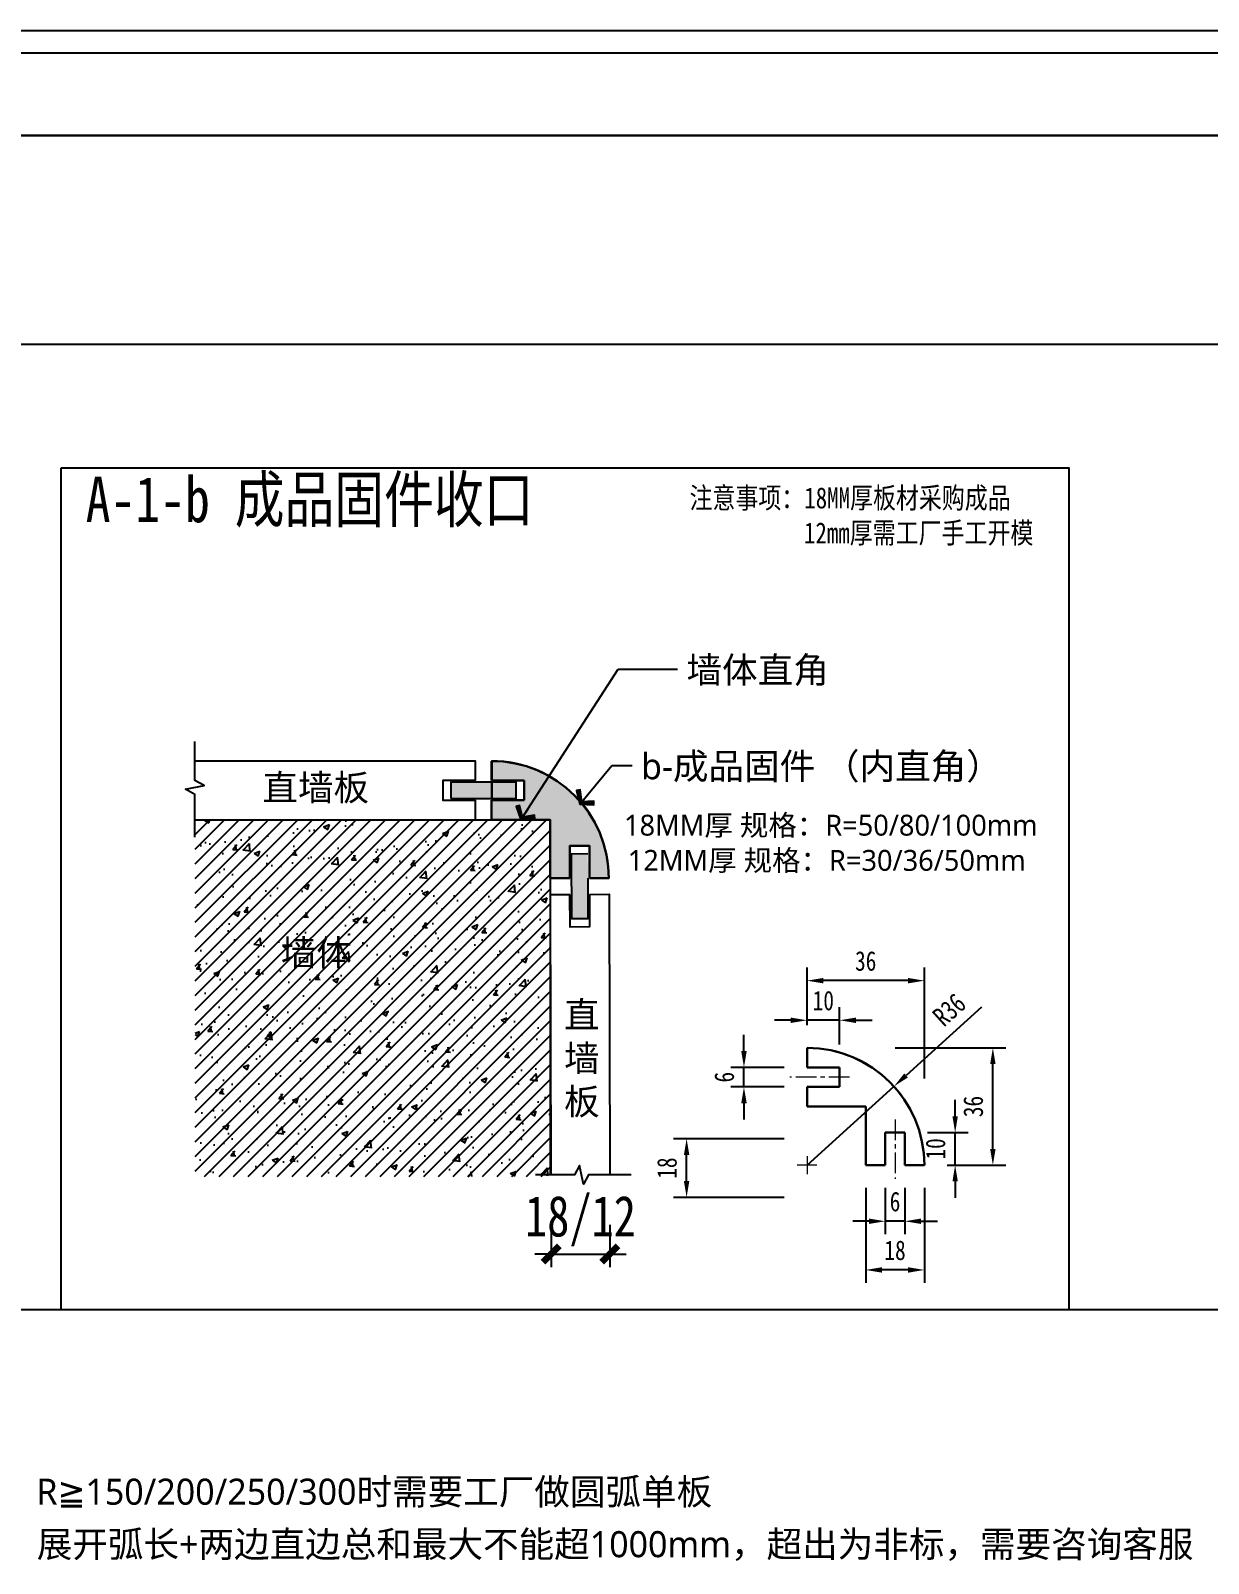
# Model space of a CAD drawing. Header units: millimetres. Extents: x 4862 to 20554, y 7569 to 11262.
# Drawn here: x 8357.5 to 8718.8, y 7980 to 8450.4 of the extents above; entities that cross this region are included whole.
import ezdxf

# ---------------------------------------------------------------- set-up
doc = ezdxf.new("R2010")
doc.units = ezdxf.units.MM
doc.linetypes.add('CENTERX2', pattern=[20.32, 12.7, -2.54, 2.54, -2.54])
doc.styles.add('TEXT', font='SimSun.ttf', dxfattribs={"width": 0.8})
doc.styles.add('家具尺寸文字', font='SimSun.ttf', dxfattribs={"width": 0.8})
doc.styles.add('黑石雅黑', font='Microsoft YaHei.ttf')
doc.dimstyles.new('副本 (2) (2) ISO-25', dxfattribs={"dimtxt": 18, "dimasz": 13, "dimexe": 6, "dimexo": 12, "dimgap": 6, "dimtad": 1, "dimtxsty": 'TEXT', "dimcen": 2.5, "dimclrd": 5, "dimclre": 5, "dimclrt": 5, "dimadec": 0, "dimazin": 0, "dimtfac": 1, "dimtmove": 0, "dimatfit": 3, "dimldrblk": 'BOXFILLED', "dimfxl": 0, "dimarcsym": 0})
doc.dimstyles.new('副本 固装比例5', dxfattribs={"dimscale": 5, "dimtxt": 2.5, "dimasz": 1, "dimexe": 0.8, "dimexo": 1.2, "dimgap": 0.5, "dimtad": 1, "dimdec": 0, "dimdsep": 46, "dimtxsty": '家具尺寸文字', "dimblk": 'ARCHTICK', "dimcen": 0, "dimdle": 0.8, "dimclrd": 8, "dimclre": 8, "dimclrt": 2, "dimadec": 1, "dimazin": 2, "dimtfac": 1, "dimtdec": 0, "dimtix": 1, "dimtmove": 2, "dimatfit": 2, "dimfxl": 0, "dimtolj": 1, "dimtzin": 0, "dimarcsym": 0})
doc.dimstyles.new('深化(A1)1：1', dxfattribs={"dimtxt": 3, "dimasz": 1, "dimexe": 1.5, "dimexo": 1, "dimgap": 1, "dimtad": 1, "dimdec": 0, "dimrnd": 5, "dimdsep": 46, "dimtxsty": '黑石雅黑', "dimblk": 'ARCHTICK', "dimcen": 1, "dimclrd": 44, "dimclre": 44, "dimclrt": 50, "dimadec": 0, "dimazin": 2, "dimtfac": 1, "dimtdec": 0, "dimtix": 1, "dimtmove": 2, "dimatfit": 3, "dimldrblk": 'hl_arrow2', "dimfxl": 0, "dimtolj": 1, "dimarcsym": 0})

# ---------------------------------------------------------------- blocks, each defined once
blk = doc.blocks.new('A$C398a0407')
blk.add_line((443.2, 6546.9), (8134, 6546.9))
for points in [[(9632, 0), (0, 0), (0, 6848), (9632, 6848)], [(9568, 64), (64, 64), (64, 6784), (9568, 6784)]]:
    blk.add_lwpolyline(points, close=True)
blk = doc.blocks.new('_ArchTick')
at = {"color": 0, "linetype": 'ByBlock', "const_width": 0.4}
blk.add_lwpolyline([(-0.5, -0.5), (0.5, 0.5)], dxfattribs=at)
blk = doc.blocks.new('hl_arrow2')
at = {"color": 2}
blk.add_line((-0.22, 0), (-1, 0), dxfattribs=at)
blk.add_lwpolyline([(-0.22, 0), (-0.86, -0.69), (-0.65, -0.86), (0, 0), (-0.65, 0.86), (-0.86, 0.69)], close=True, dxfattribs=at)
for points in [[(-0.86, 0.69), (-0.65, 0.86), (-0.22, 0), (0, 0)], [(-0.86, -0.69), (-0.65, -0.86), (-0.22, 0), (0, 0)]]:
    blk.add_solid(points, dxfattribs=at)
blk = doc.blocks.new('*D259')
at = {"color": 8, "lineweight": -2, "transparency": 16777216}
for p, q in [((8517.17, 8083.96), (8517.17, 8070.96)), ((8535.17, 8083.96), (8535.17, 8070.96)), ((8517.17, 8074.96), (8512.17, 8074.96)), ((8517.17, 8074.96), (8535.17, 8074.96)), ((8535.17, 8074.96), (8540.17, 8074.96))]:
    blk.add_line(p, q, dxfattribs=at)
at = {"layer": 'Defpoints', "color": 0, "transparency": 16777216}
for p in [(8517.17, 8099.25), (8535.17, 8099.25), (8535.17, 8074.96)]:
    blk.add_point(p, dxfattribs=at)
at = {"color": 8, "lineweight": -2, "transparency": 16777216, "xscale": 5, "yscale": 5, "zscale": 5}
blk.add_blockref('_ArchTick', (8517.17, 8074.96), dxfattribs=at)
at = {"color": 8, "lineweight": -2, "transparency": 16777216, "xscale": 5, "yscale": 5, "zscale": 5, "rotation": 180}
blk.add_blockref('_ArchTick', (8535.17, 8074.96), dxfattribs=at)
at = {"color": 2, "transparency": 16777216, "insert": (8526.17, 8085.07), "char_height": 12.5, "width": 11.8436, "attachment_point": 5, "style": '家具尺寸文字'}
blk.add_mtext('\\A1;18/12', dxfattribs=at)
blk = doc.blocks.new('A$Cad5e7a8f')
at = {"lineweight": 30}
for p, q in [((36, 36), (36, 30)), ((26, 30), (26, 24)), ((26, 30), (36, 30)), ((26, 24), (36, 24)), ((36, 24), (36, 18)), ((36, 18), (18, 18)), ((18, 18), (18, 0)), ((12, 10), (6, 10)), ((6, 10), (6, 0)), ((12, 10), (12, 0)), ((6, 0), (0, 0)), ((18, 0), (12, 0))]:
    blk.add_line(p, q, dxfattribs=at)
blk.add_arc((36, 0), 36, 90, 180, dxfattribs=at)
blk = doc.blocks.new('*D261')
at = {"color": 5, "lineweight": -2, "transparency": 16777216}
for p, q in [((8619.67, 8095.22), (8619.67, 8081.01)), ((8625.67, 8095.22), (8625.67, 8081.01)), ((8614.67, 8085.01), (8609.67, 8085.01)), ((8625.67, 8085.01), (8619.67, 8085.01)), ((8630.67, 8085.01), (8635.67, 8085.01))]:
    blk.add_line(p, q, dxfattribs=at)
at = {"color": 5, "transparency": 16777216}
for points in [[(8614.67, 8085.84), (8614.67, 8084.18), (8619.67, 8085.01)], [(8630.67, 8085.84), (8630.67, 8084.18), (8625.67, 8085.01)]]:
    blk.add_solid(points, dxfattribs=at)
at = {"layer": 'Defpoints', "color": 0, "transparency": 16777216}
for p in [(8619.67, 8102.22), (8625.67, 8102.22), (8619.67, 8085.01)]:
    blk.add_point(p, dxfattribs=at)
at = {"color": 5, "lineweight": 13, "transparency": 16777216, "insert": (8622.67, 8091.01), "char_height": 6, "attachment_point": 5, "style": 'TEXT'}
blk.add_mtext('6', dxfattribs=at)
blk = doc.blocks.new('_BoxFilled')
at = {"color": 0, "linetype": 'ByBlock', "lineweight": -2}
blk.add_line((-0.5, 0), (-1, 0), dxfattribs=at)
at = {"color": 0, "linetype": 'ByBlock'}
blk.add_solid([(-0.5, 0.5), (0.5, 0.5), (-0.5, -0.5), (0.5, -0.5)], dxfattribs=at)
blk = doc.blocks.new('*D273')
at = {"color": 5, "lineweight": -2, "transparency": 16777216}
for p, q in [((8595.67, 8145.22), (8595.67, 8162.84)), ((8631.67, 8128.84), (8631.67, 8162.84)), ((8626.67, 8158.84), (8600.67, 8158.84))]:
    blk.add_line(p, q, dxfattribs=at)
at = {"color": 5, "transparency": 16777216}
for points in [[(8600.67, 8159.67), (8600.67, 8158), (8595.67, 8158.84)], [(8626.67, 8159.67), (8626.67, 8158), (8631.67, 8158.84)]]:
    blk.add_solid(points, dxfattribs=at)
at = {"layer": 'Defpoints', "color": 0, "transparency": 16777216}
for p in [(8595.67, 8158.84), (8595.67, 8138.22), (8631.67, 8102.22)]:
    blk.add_point(p, dxfattribs=at)
at = {"color": 5, "lineweight": 13, "transparency": 16777216, "insert": (8613.67, 8164.84), "char_height": 6, "attachment_point": 5, "style": 'TEXT'}
blk.add_mtext('36', dxfattribs=at)
blk = doc.blocks.new('*D262')
at = {"color": 5, "lineweight": -2, "transparency": 16777216}
for p, q in [((8622.68, 8138.22), (8656.68, 8138.22)), ((8652.68, 8107.22), (8652.68, 8133.22)), ((8638.67, 8102.22), (8656.68, 8102.22))]:
    blk.add_line(p, q, dxfattribs=at)
at = {"color": 5, "transparency": 16777216}
for points in [[(8651.85, 8133.22), (8653.51, 8133.22), (8652.68, 8138.22)], [(8651.85, 8107.22), (8653.51, 8107.22), (8652.68, 8102.22)]]:
    blk.add_solid(points, dxfattribs=at)
at = {"layer": 'Defpoints', "color": 0, "transparency": 16777216}
for p in [(8595.67, 8138.22), (8652.68, 8138.22), (8631.67, 8102.22)]:
    blk.add_point(p, dxfattribs=at)
at = {"color": 5, "lineweight": 13, "transparency": 16777216, "insert": (8646.68, 8120.22), "char_height": 6, "attachment_point": 5, "rotation": 90, "style": 'TEXT'}
blk.add_mtext('36', dxfattribs=at)
blk = doc.blocks.new('*D263')
at = {"color": 5, "lineweight": -2, "transparency": 16777216}
for p, q in [((8588.67, 8110.33), (8554.73, 8110.33)), ((8558.73, 8097.33), (8558.73, 8105.33)), ((8588.67, 8092.33), (8554.73, 8092.33))]:
    blk.add_line(p, q, dxfattribs=at)
at = {"color": 5, "transparency": 16777216}
for points in [[(8557.89, 8105.33), (8559.56, 8105.33), (8558.73, 8110.33)], [(8557.89, 8097.33), (8559.56, 8097.33), (8558.73, 8092.33)]]:
    blk.add_solid(points, dxfattribs=at)
at = {"layer": 'Defpoints', "color": 0, "transparency": 16777216}
for p in [(8558.73, 8110.33), (8595.67, 8110.33), (8595.67, 8092.33)]:
    blk.add_point(p, dxfattribs=at)
at = {"color": 5, "lineweight": 13, "transparency": 16777216, "insert": (8552.73, 8101.33), "char_height": 6, "attachment_point": 5, "rotation": 90, "style": 'TEXT'}
blk.add_mtext('18', dxfattribs=at)
blk = doc.blocks.new('*D264')
at = {"color": 5, "lineweight": -2, "transparency": 16777216}
for p, q in [((8613.67, 8095.22), (8613.67, 8066.07)), ((8631.67, 8095.22), (8631.67, 8066.07)), ((8626.67, 8070.07), (8618.67, 8070.07))]:
    blk.add_line(p, q, dxfattribs=at)
at = {"color": 5, "transparency": 16777216}
for points in [[(8618.67, 8070.9), (8618.67, 8069.23), (8613.67, 8070.07)], [(8626.67, 8070.9), (8626.67, 8069.23), (8631.67, 8070.07)]]:
    blk.add_solid(points, dxfattribs=at)
at = {"layer": 'Defpoints', "color": 0, "transparency": 16777216}
for p in [(8613.67, 8102.22), (8631.67, 8102.22), (8613.67, 8070.07)]:
    blk.add_point(p, dxfattribs=at)
at = {"color": 5, "lineweight": 13, "transparency": 16777216, "insert": (8622.67, 8076.07), "char_height": 6, "attachment_point": 5, "style": 'TEXT'}
blk.add_mtext('18', dxfattribs=at)
blk = doc.blocks.new('*D265')
at = {"color": 5, "lineweight": -2, "transparency": 16777216}
for p, q in [((8595.67, 8145.22), (8595.67, 8150.68)), ((8605.67, 8139.22), (8605.67, 8150.68)), ((8590.67, 8146.68), (8585.67, 8146.68)), ((8605.67, 8146.68), (8595.67, 8146.68)), ((8610.67, 8146.68), (8615.67, 8146.68))]:
    blk.add_line(p, q, dxfattribs=at)
at = {"color": 5, "transparency": 16777216}
for points in [[(8590.67, 8147.51), (8590.67, 8145.85), (8595.67, 8146.68)], [(8610.67, 8147.51), (8610.67, 8145.85), (8605.67, 8146.68)]]:
    blk.add_solid(points, dxfattribs=at)
at = {"layer": 'Defpoints', "color": 0, "transparency": 16777216}
for p in [(8595.67, 8146.68), (8595.67, 8138.22), (8605.67, 8132.22)]:
    blk.add_point(p, dxfattribs=at)
at = {"color": 5, "lineweight": 13, "transparency": 16777216, "insert": (8600.67, 8152.68), "char_height": 6, "attachment_point": 5, "style": 'TEXT'}
blk.add_mtext('10', dxfattribs=at)
blk = doc.blocks.new('*D274')
at = {"color": 5, "lineweight": -2, "transparency": 16777216}
for p, q in [((8576.32, 8137.22), (8576.32, 8142.22)), ((8588.67, 8132.22), (8572.32, 8132.22)), ((8576.32, 8126.22), (8576.32, 8132.22)), ((8588.67, 8126.22), (8572.32, 8126.22)), ((8576.32, 8121.22), (8576.32, 8116.22))]:
    blk.add_line(p, q, dxfattribs=at)
at = {"color": 5, "transparency": 16777216}
for points in [[(8575.49, 8137.22), (8577.16, 8137.22), (8576.32, 8132.22)], [(8575.49, 8121.22), (8577.16, 8121.22), (8576.32, 8126.22)]]:
    blk.add_solid(points, dxfattribs=at)
at = {"layer": 'Defpoints', "color": 0, "transparency": 16777216}
for p in [(8576.32, 8132.22), (8595.67, 8132.22), (8595.67, 8126.22)]:
    blk.add_point(p, dxfattribs=at)
at = {"color": 5, "lineweight": 13, "transparency": 16777216, "insert": (8570.32, 8129.22), "char_height": 6, "attachment_point": 5, "rotation": 90, "style": 'TEXT'}
blk.add_mtext('6', dxfattribs=at)
blk = doc.blocks.new('*D275')
at = {"color": 5, "lineweight": -2, "transparency": 16777216}
for p, q in [((8641.11, 8117.22), (8641.11, 8122.22)), ((8632.67, 8112.22), (8645.11, 8112.22)), ((8641.11, 8102.22), (8641.11, 8112.22)), ((8638.67, 8102.22), (8645.11, 8102.22)), ((8641.11, 8097.22), (8641.11, 8092.22))]:
    blk.add_line(p, q, dxfattribs=at)
at = {"color": 5, "transparency": 16777216}
for points in [[(8640.28, 8117.22), (8641.94, 8117.22), (8641.11, 8112.22)], [(8640.28, 8097.22), (8641.94, 8097.22), (8641.11, 8102.22)]]:
    blk.add_solid(points, dxfattribs=at)
at = {"layer": 'Defpoints', "color": 0, "transparency": 16777216}
for p in [(8625.67, 8112.22), (8641.11, 8112.22), (8631.67, 8102.22)]:
    blk.add_point(p, dxfattribs=at)
at = {"color": 5, "lineweight": 13, "transparency": 16777216, "insert": (8635.11, 8107.22), "char_height": 6, "attachment_point": 5, "rotation": 90, "style": 'TEXT'}
blk.add_mtext('10', dxfattribs=at)
blk = doc.blocks.new('*D266')
at = {"color": 5, "lineweight": -2, "transparency": 16777216}
for p, q in [((8649.17, 8150.71), (8626.05, 8129.75)), ((8595.67, 8102.22), (8622.34, 8126.4))]:
    blk.add_line(p, q, dxfattribs=at)
blk.add_arc((8595.67, 8102.22), 36, 35.8197, 78.8592, dxfattribs=at)
at = {"color": 5, "transparency": 16777216}
blk.add_solid([(8625.49, 8130.37), (8626.61, 8129.14), (8622.34, 8126.4)], dxfattribs=at)
at = {"layer": 'Defpoints', "color": 0, "transparency": 16777216}
for p in [(8622.34, 8126.4), (8595.67, 8102.22)]:
    blk.add_point(p, dxfattribs=at)
at = {"color": 5, "lineweight": 13, "transparency": 16777216, "insert": (8639.31, 8149.88), "char_height": 6, "attachment_point": 5, "rotation": 42.1859, "style": 'TEXT'}
blk.add_mtext('R36', dxfattribs=at)
blk = doc.blocks.new('*U115')
at = {"color": 0}
blk.add_lwpolyline([(0, -9.17), (0, -1.28), (-1.7, -0.34), (1.7, 0.34), (0, 1.28), (0, 8.46)], dxfattribs=at)
blk = doc.blocks.new('A$Caecb7373')
at = {"color": 1}
blk.add_lwpolyline([(0, 821.76), (1155.84, 821.76), (1155.84, 0), (0, 0)], close=True, dxfattribs=at)

msp = doc.modelspace()

# ---------------------------------------------------------------- hatches: boundary and pattern name
h = msp.add_hatch(color=8)
h.dxf.hatch_style = 1
h.paths.add_polyline_path([(8516.893, 8208.239), (8516.893, 8190.285), (8522.939, 8190.3), (8522.914, 8200.3), (8528.914, 8200.316), (8528.939, 8190.316), (8534.939, 8190.331, 0.4134618), (8498.939, 8226.239), (8498.939, 8220.239), (8508.939, 8220.239), (8508.939, 8214.239), (8498.939, 8214.239), (8498.939, 8208.239)])
h = msp.add_hatch(color=8)
h.dxf.hatch_style = 1
h.paths.add_polyline_path([(8506.439, 8214.739), (8506.439, 8219.739), (8486.439, 8219.739), (8486.439, 8214.739)])
h = msp.add_hatch()
h.set_pattern_fill('ANSI31', color=8)
h.set_pattern_definition([(45, (-76840.726, 87163.4998), (-2.24506403, 2.24506403), [])])
h.paths.add_polyline_path([(8407.934, 8208.239), (8516.893, 8208.239), (8516.893, 8098.785), (8407.934, 8098.785)])
h = msp.add_hatch()
h.set_pattern_fill('AR-CONC', color=8, scale=0.1)
h.set_pattern_definition([(50, (-76840.726, 87163.5), (18.2184669, -1.5939086), [1.905, -20.955]), (355, (-76840.726, 87163.5), (-3.524342, 19.1056845), [1.524, -16.7640584]), (100.451445, (-76839.208, 87163.367), (14.6941247, 17.5117752), [1.619001, -17.8090245]), (46.1842, (-76840.726, 87168.58), (27.107904, -4.204233), [2.8575, -31.4325]), (96.635558, (-76838.467, 87168.23), (23.7404134, 24.7426125), [2.428502, -26.713561]), (351.18415, (-76840.726, 87168.58), (23.7404134, 24.7426125), [2.285997, -25.145973]), (21, (-76838.186, 87167.31), (15.1614391, -10.2265198), [1.905, -20.955]), (326, (-76838.186, 87167.31), (6.1802028, 18.4187966), [1.524, -16.764]), (71.451445, (-76836.923, 87166.458), (21.341642, 8.192277), [1.619001, -17.8089938]), (37.5, (-76840.726, 87163.5), (0.30886033, 8.4555039), [0, -16.5608, 0, -17.018, 0, -16.8275]), (7.5, (-76840.726, 87163.5), (6.68196625, 10.0180575), [0, -9.7028, 0, -16.1798, 0, -6.4135]), (327.5, (-76846.39, 87163.5), (13.5590595, -0.5728744), [0, -6.35, 0, -19.812, 0, -26.289]), (317.5, (-76848.93, 87163.5), (14.8129181, 2.5426491), [0, -8.255, 0, -13.1572, 0, -18.669])])
h.paths.add_polyline_path([(8407.934, 8208.239), (8516.893, 8208.239), (8516.893, 8098.785), (8407.934, 8098.785)])
h = msp.add_hatch(color=8)
h.dxf.hatch_style = 1
h.paths.add_polyline_path([(8523.471, 8177.802), (8528.471, 8177.814), (8528.42, 8197.814), (8523.42, 8197.801)])

# ---------------------------------------------------------------- linework, layer by layer
for p, q in [((8498.939, 8226.239), (8498.939, 8226.239)), ((8498.939, 8226.239), (8498.939, 8226.239)), ((8498.939, 8220.239), (8498.939, 8226.239)), ((8498.939, 8220.239), (8498.939, 8226.239)), ((8498.939, 8226.239), (8498.939, 8226.239)), ((8498.939, 8220.239), (8498.939, 8226.239)), ((8498.939, 8220.239), (8498.939, 8226.239)), ((8508.939, 8220.239), (8498.939, 8220.239)), ((8498.939, 8214.739), (8498.939, 8219.739)), ((8508.939, 8214.239), (8508.939, 8220.239)), ((8498.939, 8208.239), (8498.939, 8214.239)), ((8498.939, 8214.239), (8508.939, 8214.239)), ((8498.939, 8208.239), (8498.939, 8214.239)), ((8522.914, 8200.3), (8528.914, 8200.316)), ((8522.939, 8190.3), (8522.914, 8200.3)), ((8528.914, 8200.316), (8528.939, 8190.316)), ((8516.939, 8190.285), (8522.939, 8190.3)), ((8516.939, 8190.285), (8522.939, 8190.3)), ((8528.939, 8190.316), (8534.939, 8190.331)), ((8528.939, 8190.316), (8534.939, 8190.331)), ((8528.939, 8190.316), (8534.939, 8190.331)), ((8528.939, 8190.316), (8534.939, 8190.331)), ((8534.939, 8190.331), (8534.939, 8190.331)), ((8534.939, 8190.331), (8534.939, 8190.331)), ((8534.939, 8190.331), (8534.939, 8190.331))]:
    msp.add_line(p, q)
at = {"color": 8}
for p, q in [((8407.861, 8208.239), (8516.893, 8208.239)), ((8516.893, 8208.239), (8516.893, 8099.253))]:
    msp.add_line(p, q, dxfattribs=at)
at = {"lineweight": 30}
for p, q in [((8595.666, 8138.221), (8595.666, 8132.221)), ((8605.666, 8132.221), (8595.666, 8132.221)), ((8605.666, 8132.221), (8605.666, 8126.221)), ((8595.666, 8126.221), (8595.666, 8120.221)), ((8605.666, 8126.221), (8595.666, 8126.221)), ((8595.666, 8120.221), (8613.666, 8120.221)), ((8613.666, 8120.221), (8613.666, 8102.221)), ((8619.666, 8112.221), (8625.666, 8112.221)), ((8619.666, 8112.221), (8619.666, 8102.221)), ((8625.666, 8112.221), (8625.666, 8102.221)), ((8613.666, 8102.221), (8619.666, 8102.221)), ((8625.666, 8102.221), (8631.666, 8102.221))]:
    msp.add_line(p, q, dxfattribs=at)
at = {"color": 1, "linetype": 'CENTERX2', "lineweight": 13, "ltscale": 0.5}
for p, q in [((8608.704, 8129.221), (8590.445, 8129.221)), ((8622.666, 8116.239), (8622.666, 8097.98)), ((8595.666, 8105.021), (8595.666, 8099.421)), ((8598.662, 8102.221), (8592.67, 8102.221))]:
    msp.add_line(p, q, dxfattribs=at)
for points in [[(7925.192, 8354.146), (8746.744, 8354.146), (8746.744, 8418.191), (7925.192, 8418.191)], [(8746.744, 8057.799), (7925.192, 8057.799), (7925.192, 8354.146), (8746.744, 8354.146)], [(7925.192, 8354.146), (8746.744, 8354.146), (8746.744, 7761.451), (7925.192, 7761.451)], [(8366.893, 8316.252), (8675.948, 8316.252), (8675.948, 8057.799), (8366.893, 8057.799)], [(8486.439, 8214.739), (8506.439, 8214.739), (8506.439, 8219.739), (8486.439, 8219.739)]]:
    msp.add_lwpolyline(points, close=True)
for points in [[(8493.939, 8220.239), (8493.939, 8226.239), (8407.861, 8226.239)], [(8493.939, 8220.239), (8483.939, 8220.239), (8483.939, 8214.239), (8493.939, 8214.239)], [(8493.939, 8220.239), (8483.939, 8220.239), (8483.939, 8214.239), (8493.939, 8214.239)], [(8498.939, 8219.739), (8498.939, 8214.739)], [(8407.861, 8208.239), (8493.939, 8208.239), (8493.939, 8214.239)], [(8498.939, 8208.239), (8516.893, 8208.239), (8516.893, 8190.239)], [(8528.439, 8190.314), (8528.471, 8177.814), (8523.471, 8177.802), (8523.42, 8197.801), (8528.42, 8197.814)], [(8517.173, 8099.207), (8516.952, 8185.285), (8522.952, 8185.3)], [(8528.952, 8185.316), (8528.978, 8175.316), (8522.978, 8175.3), (8522.952, 8185.3)], [(8528.952, 8185.316), (8528.978, 8175.316), (8522.978, 8175.3), (8522.952, 8185.3)], [(8528.952, 8185.316), (8534.952, 8185.331), (8535.173, 8099.253)]]:
    msp.add_lwpolyline(points)
msp.add_lwpolyline([(8534.939, 8190.239), (8534.939, 8190.239, 0.4142136), (8498.939, 8226.239), (8498.939, 8220.239)], format="xyb")
at = {"lineweight": 30}
msp.add_arc((8595.666, 8102.221), 36, 0, 90, dxfattribs=at)

# ---------------------------------------------------------------- block references
at = {"xscale": 0.1068232839997459, "yscale": 0.1068232839997459, "zscale": 0.1068232839997459}
msp.add_blockref('A$C398a0407', (7877.845, 7718.828), dxfattribs=at)
at = {"color": 1}
for name, p, xscale, yscale, zscale in [('A$Caecb7373', (7877.845, 7718.828), 0.8901940333312022, 0.8901940333312022, 0.8901940333312022), ('*U115', (8407.861, 8218.139), 1.664, 1.664, 1.664)]:
    msp.add_blockref(name, p, dxfattribs=dict(at, xscale=xscale, yscale=yscale, zscale=zscale))
at = {"rotation": 270}
msp.add_blockref('A$Cad5e7a8f', (8498.893, 8226.239), dxfattribs=at)
at = {"color": 1, "xscale": 1.664, "yscale": 1.664, "zscale": 1.664, "rotation": 90}
msp.add_blockref('*U115', (8526.482, 8099.253), dxfattribs=at)

# ---------------------------------------------------------------- texts
at = {"color": 50, "style": '家具尺寸文字', "width": 0.8}
msp.add_text('A-1-b 成品固件收口', height=14, dxfattribs=at).set_placement((8374.388, 8299.531))
at = {"style": '黑石雅黑'}
for s, height, p in [('墙体直角', 8, (8558.703, 8250.174)), ('b-成品固件 （内直角）', 8, (8544.763, 8220.64)), ('直墙板 ', 8, (8428.593, 8214.086)), ('18MM厚 规格：R=50/80/100mm', 6.4, (8539.528, 8203.347)), ('R≧150/200/250/300时需要工厂做圆弧单板', 8, (8359.273, 7998.031)), ('展开弧长+两边直边总和最大不能超1000mm，超出为非标，需要咨询客服', 8, (8359.378, 7981.915))]:
    msp.add_text(s, height=height, dxfattribs=at).set_placement(p)
at = {"color": 3, "style": '黑石雅黑'}
msp.add_text('墙体', height=8, dxfattribs=at).set_placement((8434.247, 8163.415))
at = {"color": 6, "insert": (8559.627, 8310.219), "char_height": 6.4512, "width": 294.18553, "attachment_point": 1, "style": '家具尺寸文字'}
msp.add_mtext('注意事项：18MM厚板材采购成品\\P          12mm厚需工厂手工开模', dxfattribs=at)
at = {"attachment_point": 1, "style": '黑石雅黑'}
for s, insert, char_height, width in [('12MM厚 规格：R=30/36/50mm', (8540.669, 8198.952), 6.4, 275.10914), ('直墙板', (8521.131, 8152.402), 8, 10.5634)]:
    msp.add_mtext(s, dxfattribs=dict(at, insert=insert, char_height=char_height, width=width))

# ---------------------------------------------------------------- dimensions: what is measured, and where the dimension line sits
at = {"lineweight": 13}
for base, p1, p2, angle, picture, middle in [((8595.666, 8158.835), (8631.666, 8102.221), (8595.666, 8138.221), 180, '*D273', (8613.666, 8164.835)), ((8652.679, 8138.221), (8631.666, 8102.221), (8595.666, 8138.221), 90, '*D262', (8646.679, 8120.221)), ((8558.728, 8110.329), (8595.666, 8092.329), (8595.666, 8110.329), 90, '*D263', (8552.728, 8101.329)), ((8613.666, 8070.068), (8631.666, 8102.221), (8613.666, 8102.221), 180, '*D264', (8622.666, 8076.068))]:
    dim = msp.add_linear_dim(base=base, p1=p1, p2=p2, angle=angle, dimstyle='副本 (2) (2) ISO-25', override={"dimtxt": 6, "dimasz": 5, "dimexe": 4, "dimexo": 7, "dimgap": 3, "dimfxl": 30, "dimfxlon": 1}, dxfattribs=at)
    dim.commit()
    dim.dimension.update_dxf_attribs({"geometry": picture, "text_midpoint": middle})
for base, p1, p2, angle, picture, middle in [((8595.666, 8146.679), (8605.666, 8132.221), (8595.666, 8138.221), 180, '*D265', (8600.666, 8146.679)), ((8576.322, 8132.221), (8595.666, 8126.221), (8595.666, 8132.221), 90, '*D274', (8576.322, 8129.221)), ((8641.111, 8112.221), (8631.666, 8102.221), (8625.666, 8112.221), 90, '*D275', (8641.111, 8107.221)), ((8619.666, 8085.011), (8625.666, 8102.221), (8619.666, 8102.221), 180, '*D261', (8622.666, 8085.011))]:
    dim = msp.add_linear_dim(base=base, p1=p1, p2=p2, angle=angle, dimstyle='副本 (2) (2) ISO-25', override={"dimtxt": 6, "dimasz": 5, "dimexe": 4, "dimexo": 7, "dimgap": 3, "dimfxl": 30, "dimfxlon": 1}, dxfattribs=at)
    dim.commit()
    dim.dimension.update_dxf_attribs({"geometry": picture, "text_midpoint": middle, "dimtype": 160})
dim = msp.add_radius_dim(center=(8595.666, 8102.221), mpoint=(8622.341, 8126.396), dimstyle='副本 (2) (2) ISO-25', override={"dimtxt": 6, "dimasz": 5, "dimexe": 4, "dimexo": 7, "dimgap": 3, "dimfxl": 30, "dimfxlon": 1}, dxfattribs=at)
dim.commit()
dim.dimension.update_dxf_attribs({"geometry": '*D266', "text_midpoint": (8643.342, 8145.43), "dimtype": 164})
dim = msp.add_linear_dim(base=(8535.173, 8074.96), p1=(8517.173, 8099.253), p2=(8535.173, 8099.253), text='18/12', dimstyle='副本 固装比例5')
dim.commit()
dim.dimension.update_dxf_attribs({"geometry": '*D259', "text_midpoint": (8526.173, 8085.072)})

# ---------------------------------------------------------------- leaders
at = {"ltscale": 500}
for points in [[(8507.916, 8208.239), (8537.691, 8254.415), (8555.958, 8254.415)], [(8525.996, 8213.001), (8535.752, 8224.881), (8542.018, 8224.881)]]:
    msp.add_leader(points, dimstyle='深化(A1)1：1', override={"dimasz": 4, "dimgap": 1, "dimtad": 0}, dxfattribs=at)

doc.saveas('drawing.dxf')
